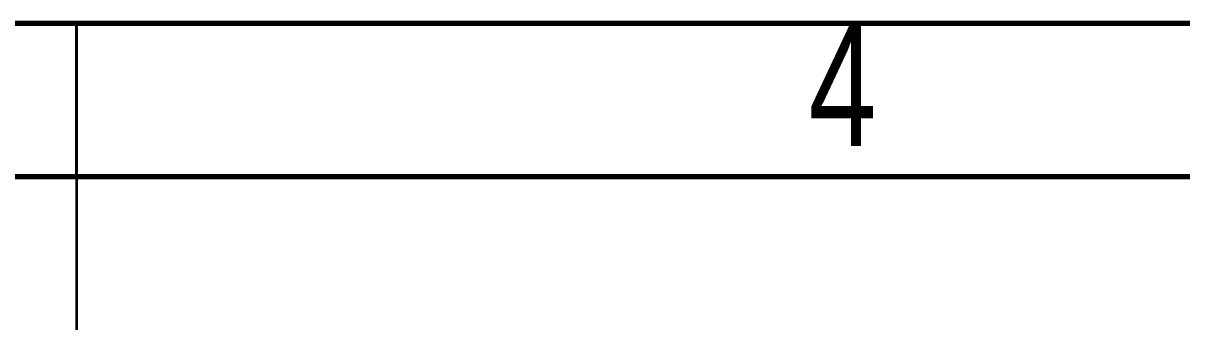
# Model space of a CAD drawing. Header units: millimetres. Extents: x 15 to 415, y 5 to 292.
# Drawn here: x 213.26 to 251.02, y 282 to 292 of the extents above; entities that cross this region are included whole.
import ezdxf

# ---------------------------------------------------------------- set-up
doc = ezdxf.new("R2010")
doc.units = ezdxf.units.MM
doc.styles.add('SLDTEXTSTYLE0', font='TXT', dxfattribs={"width": 0.75})

msp = doc.modelspace()

# ---------------------------------------------------------------- linework, layer by layer
at = {"color": 7, "linetype": 'Continuous', "lineweight": 70}
for p, q in [((15, 292), (415, 292)), ((20, 287), (410, 287))]:
    msp.add_line(p, q, dxfattribs=at)
at = {"color": 7, "linetype": 'Continuous', "lineweight": 35}
for p, q in [((215, 292), (215, 282)), ((215, 287), (215, 292))]:
    msp.add_line(p, q, dxfattribs=at)

# ---------------------------------------------------------------- texts
at = {"color": 7, "linetype": 'Continuous', "lineweight": 0, "insert": (239.96, 291.965), "char_height": 3.969, "attachment_point": 2, "style": 'SLDTEXTSTYLE0'}
msp.add_mtext('4', dxfattribs=at)

doc.saveas('drawing.dxf')
